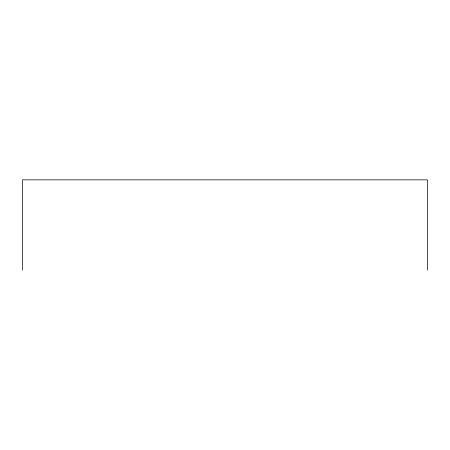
<?xml version="1.0" encoding="UTF-8"?>
<svg xmlns="http://www.w3.org/2000/svg" width="450" height="450" viewBox="0 0 450 450"><rect width="100%" height="100%" fill="white"/><g stroke="black" fill="none" stroke-linecap="round" stroke-linejoin="round"><path stroke-width="0.67" d="M427.5 270.146L427.5 179.854L22.5 179.854L22.5 270.146"/></g></svg>
